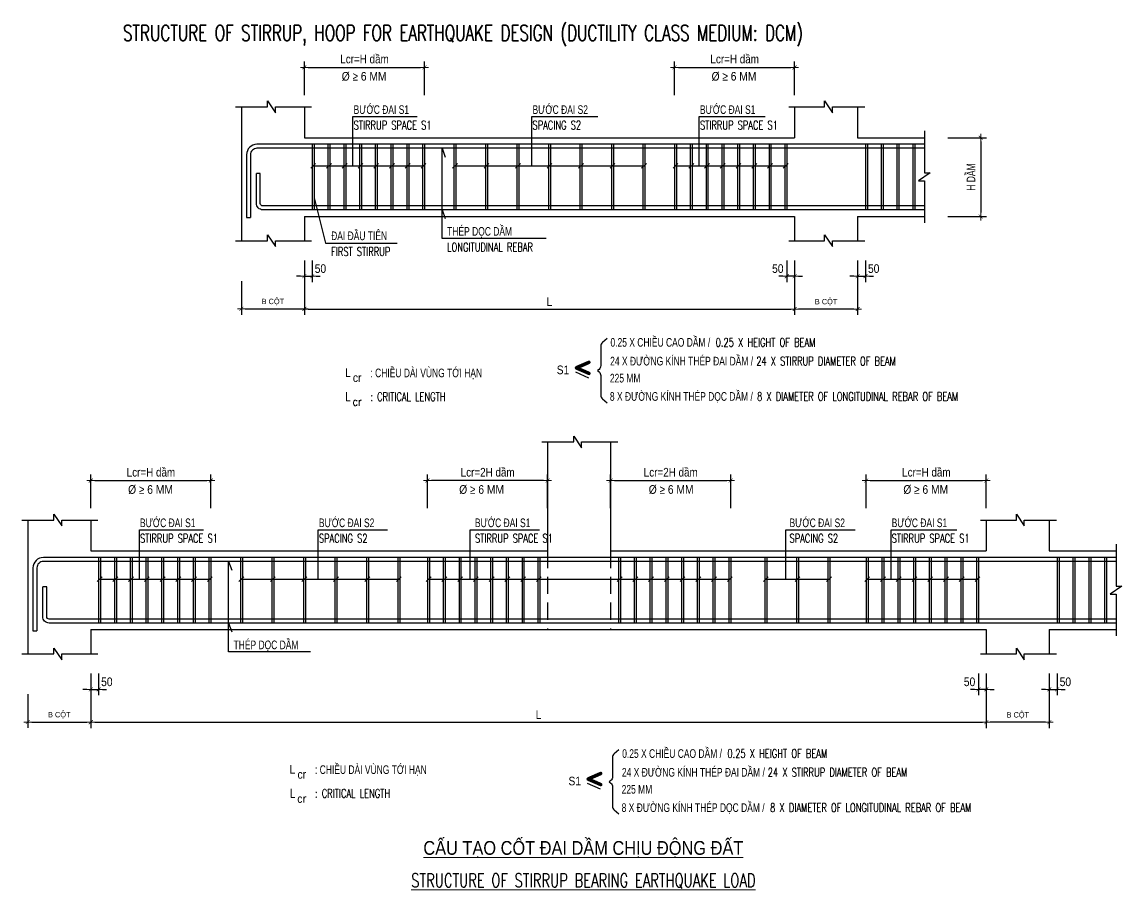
# Model space of a CAD drawing. Header units: millimetres. Extents: x 408913 to 1237273, y -191467 to -86666.
# Drawn here: x 914768 to 942707, y -154300 to -132256 of the extents above; entities that cross this region are included whole.
import ezdxf
from ezdxf.enums import TextEntityAlignment as Align

# ---------------------------------------------------------------- set-up
doc = ezdxf.new("R2010")
doc.units = ezdxf.units.MM
doc.header["$LTSCALE"] = 35
doc.header["$PDMODE"] = 3
doc.linetypes.add('DASHED2', pattern=[0.375, 0.25, -0.125])
for name, color, linetype in [('3', 2, 'Continuous'), ('DIM', 1, 'Continuous'), ('STEEL', 4, 'Continuous'), ('Tha', 3, 'DASHED2')]:
    doc.layers.add(name, color=color, linetype=linetype)
for name, color, linetype, lineweight in [('NDC_S_DIM', 1, 'Continuous', 9), ('NDC_S_ENG TEXT', 2, 'Continuous', 9), ('NDC_S_VN TEXT', 7, 'Continuous', 9)]:
    doc.layers.add(name, color=color, linetype=linetype, lineweight=lineweight)
doc.styles.add('NDC_ARIAL', font='arial.ttf', dxfattribs={"width": 0.85})
doc.styles.add('NDC_ROMANS', font='romans.shx', dxfattribs={"width": 0.8})
doc.styles.add('S2', font='isocp.shx', dxfattribs={"width": 0.9, "height": 50})
doc.dimstyles.new('NDC_1-100', dxfattribs={"dimscale": 100, "dimtxt": 2.2, "dimasz": 1, "dimexe": 1.5, "dimexo": 2, "dimgap": 0.8, "dimtad": 1, "dimdec": 0, "dimdsep": 46, "dimtxsty": 'NDC_ARIAL', "dimblk": 'DIMMARK', "dimcen": 49999.938995, "dimdle": 1.5, "dimclrd": 1, "dimclre": 1, "dimclrt": 3, "dimadec": 0, "dimazin": 0, "dimtfac": 1, "dimtdec": 0, "dimtix": 1, "dimtmove": 2, "dimatfit": 3, "dimfxl": 1, "dimarcsym": 0})

# ---------------------------------------------------------------- blocks, each defined once
blk = doc.blocks.new('DIMMARK')
at = {"layer": 'NDC_S_DIM', "color": 1}
blk.add_line((-1.5, 0), (1, 0), dxfattribs=at)
at = {"layer": 'NDC_S_DIM', "color": 2, "const_width": 0.15}
blk.add_lwpolyline([(-0.5, -0.5), (0.5, 0.5)], dxfattribs=at)
blk = doc.blocks.new('*D314')
at = {"layer": 'DEFPOINTS', "color": 0, "ltscale": 30, "transparency": 16777216}
for p in [(921940, -138640), (934392, -138640), (934392, -139545)]:
    blk.add_point(p, dxfattribs=at)
at = {"layer": 'DIM', "color": 1, "lineweight": -2, "ltscale": 30, "transparency": 16777216}
for p, q in [((921940, -138840), (921940, -139695)), ((934392, -138840), (934392, -139695)), ((922040, -139545), (934292, -139545))]:
    blk.add_line(p, q, dxfattribs=at)
at = {"layer": 'DIM', "color": 1, "lineweight": -2, "ltscale": 30, "transparency": 16777216, "xscale": 100, "yscale": 100, "zscale": 100, "rotation": 180}
blk.add_blockref('DIMMARK', (921940, -139545), dxfattribs=at)
at = {"layer": 'DIM', "color": 1, "lineweight": -2, "ltscale": 30, "transparency": 16777216, "xscale": 100, "yscale": 100, "zscale": 100}
blk.add_blockref('DIMMARK', (934392, -139545), dxfattribs=at)
at = {"layer": 'DIM', "color": 3, "ltscale": 30, "transparency": 16777216, "insert": (928166, -139355), "char_height": 220, "attachment_point": 5, "style": 'NDC_ARIAL'}
blk.add_mtext('L', dxfattribs=at)
blk = doc.blocks.new('*D315')
at = {"layer": 'DEFPOINTS', "color": 0, "ltscale": 30, "transparency": 16777216}
for p in [(921940, -138109), (922140, -138109), (922140, -138712)]:
    blk.add_point(p, dxfattribs=at)
at = {"layer": 'DIM', "color": 1, "lineweight": -2, "ltscale": 30, "transparency": 16777216}
for p, q in [((921940, -138309), (921940, -138862)), ((922140, -138309), (922140, -138862)), ((921840, -138712), (921740, -138712)), ((921940, -138712), (922140, -138712)), ((922240, -138712), (922340, -138712))]:
    blk.add_line(p, q, dxfattribs=at)
at = {"layer": 'DIM', "color": 1, "lineweight": -2, "ltscale": 30, "transparency": 16777216, "xscale": 100, "yscale": 100, "zscale": 100}
blk.add_blockref('DIMMARK', (921940, -138712), dxfattribs=at)
at = {"layer": 'DIM', "color": 1, "lineweight": -2, "ltscale": 30, "transparency": 16777216, "xscale": 100, "yscale": 100, "zscale": 100, "rotation": 180}
blk.add_blockref('DIMMARK', (922140, -138712), dxfattribs=at)
at = {"layer": 'DIM', "color": 3, "ltscale": 30, "transparency": 16777216, "insert": (922348, -138520), "char_height": 220, "attachment_point": 5, "style": 'NDC_ARIAL'}
blk.add_mtext('50', dxfattribs=at)
blk = doc.blocks.new('*D316')
at = {"layer": 'DEFPOINTS', "color": 0, "ltscale": 30, "transparency": 16777216}
for p in [(934192, -138109), (934392, -138109), (934192, -138712)]:
    blk.add_point(p, dxfattribs=at)
at = {"layer": 'DIM', "color": 1, "lineweight": -2, "ltscale": 30, "transparency": 16777216}
for p, q in [((934192, -138309), (934192, -138862)), ((934392, -138309), (934392, -138862)), ((934092, -138712), (933992, -138712)), ((934392, -138712), (934192, -138712)), ((934492, -138712), (934592, -138712))]:
    blk.add_line(p, q, dxfattribs=at)
at = {"layer": 'DIM', "color": 1, "lineweight": -2, "ltscale": 30, "transparency": 16777216, "xscale": 100, "yscale": 100, "zscale": 100}
blk.add_blockref('DIMMARK', (934192, -138712), dxfattribs=at)
at = {"layer": 'DIM', "color": 1, "lineweight": -2, "ltscale": 30, "transparency": 16777216, "xscale": 100, "yscale": 100, "zscale": 100, "rotation": 180}
blk.add_blockref('DIMMARK', (934392, -138712), dxfattribs=at)
at = {"layer": 'DIM', "color": 3, "ltscale": 30, "transparency": 16777216, "insert": (933965, -138520), "char_height": 220, "attachment_point": 5, "style": 'NDC_ARIAL'}
blk.add_mtext('50', dxfattribs=at)
blk = doc.blocks.new('*D317')
at = {"layer": 'DEFPOINTS', "color": 0, "ltscale": 30, "transparency": 16777216}
for p in [(920340, -138635), (921940, -138635), (921940, -139540)]:
    blk.add_point(p, dxfattribs=at)
at = {"layer": 'DIM', "color": 1, "lineweight": -2, "ltscale": 30, "transparency": 16777216}
for p, q in [((920340, -138835), (920340, -139690)), ((921940, -138835), (921940, -139690)), ((920440, -139540), (921840, -139540))]:
    blk.add_line(p, q, dxfattribs=at)
at = {"layer": 'DIM', "color": 1, "lineweight": -2, "ltscale": 30, "transparency": 16777216, "xscale": 100, "yscale": 100, "zscale": 100, "rotation": 180}
blk.add_blockref('DIMMARK', (920340, -139540), dxfattribs=at)
at = {"layer": 'DIM', "color": 1, "lineweight": -2, "ltscale": 30, "transparency": 16777216, "xscale": 100, "yscale": 100, "zscale": 100}
blk.add_blockref('DIMMARK', (921940, -139540), dxfattribs=at)
at = {"layer": 'DIM', "color": 3, "ltscale": 30, "transparency": 16777216, "insert": (921140, -139368), "char_height": 220, "attachment_point": 5, "style": 'NDC_ARIAL'}
blk.add_mtext('{\\H0.625x;B CỘT}', dxfattribs=at)
blk = doc.blocks.new('*D318')
at = {"layer": 'DEFPOINTS', "color": 0, "ltscale": 30, "transparency": 16777216}
for p in [(934392, -138640), (935992, -138640), (934392, -139545)]:
    blk.add_point(p, dxfattribs=at)
at = {"layer": 'DIM', "color": 1, "lineweight": -2, "ltscale": 30, "transparency": 16777216}
for p, q in [((934392, -138840), (934392, -139695)), ((935992, -138840), (935992, -139695)), ((935892, -139545), (934492, -139545))]:
    blk.add_line(p, q, dxfattribs=at)
at = {"layer": 'DIM', "color": 1, "lineweight": -2, "ltscale": 30, "transparency": 16777216, "xscale": 100, "yscale": 100, "zscale": 100, "rotation": 180}
blk.add_blockref('DIMMARK', (934392, -139545), dxfattribs=at)
at = {"layer": 'DIM', "color": 1, "lineweight": -2, "ltscale": 30, "transparency": 16777216, "xscale": 100, "yscale": 100, "zscale": 100}
blk.add_blockref('DIMMARK', (935992, -139545), dxfattribs=at)
at = {"layer": 'DIM', "color": 3, "ltscale": 30, "transparency": 16777216, "insert": (935192, -139373), "char_height": 220, "attachment_point": 5, "style": 'NDC_ARIAL'}
blk.add_mtext('{\\H0.625x;B CỘT}', dxfattribs=at)
blk = doc.blocks.new('*D319')
at = {"layer": 'DEFPOINTS', "color": 0, "ltscale": 30, "transparency": 16777216}
for p in [(935992, -138109), (936192, -138109), (936192, -138712)]:
    blk.add_point(p, dxfattribs=at)
at = {"layer": 'DIM', "color": 1, "lineweight": -2, "ltscale": 30, "transparency": 16777216}
for p, q in [((935992, -138309), (935992, -138862)), ((936192, -138309), (936192, -138862)), ((935892, -138712), (935792, -138712)), ((935992, -138712), (936192, -138712)), ((936292, -138712), (936392, -138712))]:
    blk.add_line(p, q, dxfattribs=at)
at = {"layer": 'DIM', "color": 1, "lineweight": -2, "ltscale": 30, "transparency": 16777216, "xscale": 100, "yscale": 100, "zscale": 100}
blk.add_blockref('DIMMARK', (935992, -138712), dxfattribs=at)
at = {"layer": 'DIM', "color": 1, "lineweight": -2, "ltscale": 30, "transparency": 16777216, "xscale": 100, "yscale": 100, "zscale": 100, "rotation": 180}
blk.add_blockref('DIMMARK', (936192, -138712), dxfattribs=at)
at = {"layer": 'DIM', "color": 3, "ltscale": 30, "transparency": 16777216, "insert": (936400, -138520), "char_height": 220, "attachment_point": 5, "style": 'NDC_ARIAL'}
blk.add_mtext('50', dxfattribs=at)
blk = doc.blocks.new('*D320')
at = {"layer": 'DEFPOINTS', "color": 0, "ltscale": 30, "transparency": 16777216}
for p in [(924990, -133408), (921940, -134313), (924990, -134313)]:
    blk.add_point(p, dxfattribs=at)
at = {"layer": 'DIM', "color": 1, "lineweight": -2, "ltscale": 30, "transparency": 16777216}
for p, q in [((921940, -134113), (921940, -133258)), ((924990, -134113), (924990, -133258)), ((922040, -133408), (924890, -133408))]:
    blk.add_line(p, q, dxfattribs=at)
at = {"layer": 'DIM', "color": 1, "lineweight": -2, "ltscale": 30, "transparency": 16777216, "xscale": 100, "yscale": 100, "zscale": 100, "rotation": 180}
blk.add_blockref('DIMMARK', (921940, -133408), dxfattribs=at)
at = {"layer": 'DIM', "color": 1, "lineweight": -2, "ltscale": 30, "transparency": 16777216, "xscale": 100, "yscale": 100, "zscale": 100}
blk.add_blockref('DIMMARK', (924990, -133408), dxfattribs=at)
at = {"layer": 'DIM', "color": 3, "ltscale": 30, "transparency": 16777216, "insert": (923465, -133198), "char_height": 220, "attachment_point": 5, "style": 'NDC_ARIAL'}
blk.add_mtext('L{\\f.VnAvant|b0|i0|c0|p34;cr=H dÇm}', dxfattribs=at)
blk = doc.blocks.new('*D322')
at = {"layer": 'DEFPOINTS', "color": 0, "ltscale": 30, "transparency": 16777216}
for p in [(934392, -133408), (931342, -134313), (934392, -134313)]:
    blk.add_point(p, dxfattribs=at)
at = {"layer": 'DIM', "color": 1, "lineweight": -2, "ltscale": 30, "transparency": 16777216}
for p, q in [((931342, -134113), (931342, -133258)), ((934392, -134113), (934392, -133258)), ((931442, -133408), (934292, -133408))]:
    blk.add_line(p, q, dxfattribs=at)
at = {"layer": 'DIM', "color": 1, "lineweight": -2, "ltscale": 30, "transparency": 16777216, "xscale": 100, "yscale": 100, "zscale": 100, "rotation": 180}
blk.add_blockref('DIMMARK', (931342, -133408), dxfattribs=at)
at = {"layer": 'DIM', "color": 1, "lineweight": -2, "ltscale": 30, "transparency": 16777216, "xscale": 100, "yscale": 100, "zscale": 100}
blk.add_blockref('DIMMARK', (934392, -133408), dxfattribs=at)
at = {"layer": 'DIM', "color": 3, "ltscale": 30, "transparency": 16777216, "insert": (932867, -133198), "char_height": 220, "attachment_point": 5, "style": 'NDC_ARIAL'}
blk.add_mtext('L{\\f.VnAvant|b0|i0|c0|p34;cr=H dÇm}', dxfattribs=at)
blk = doc.blocks.new('*D323')
at = {"layer": 'DEFPOINTS', "color": 0, "ltscale": 30, "transparency": 16777216}
for p in [(938083, -135194), (938083, -137195), (939118, -137195)]:
    blk.add_point(p, dxfattribs=at)
at = {"layer": 'DIM', "color": 1, "lineweight": -2, "ltscale": 30, "transparency": 16777216}
for p, q in [((938283, -135194), (939268, -135194)), ((939118, -135294), (939118, -137095)), ((938283, -137195), (939268, -137195))]:
    blk.add_line(p, q, dxfattribs=at)
at = {"layer": 'DIM', "color": 1, "lineweight": -2, "ltscale": 30, "transparency": 16777216, "xscale": 100, "yscale": 100, "zscale": 100}
for p, rotation in [((939118, -135194), 90), ((939118, -137195), 270)]:
    blk.add_blockref('DIMMARK', p, dxfattribs=dict(at, rotation=rotation))
at = {"layer": 'DIM', "color": 3, "ltscale": 30, "transparency": 16777216, "insert": (938871, -136194), "char_height": 220, "attachment_point": 5, "rotation": 90, "style": 'NDC_ARIAL'}
blk.add_mtext('{\\W0.7;H DẦM}', dxfattribs=at)
blk = doc.blocks.new('*D324')
at = {"layer": 'DEFPOINTS', "color": 0, "ltscale": 30, "transparency": 16777216}
for p in [(916515, -149134), (939261, -149134), (939261, -150039)]:
    blk.add_point(p, dxfattribs=at)
at = {"layer": 'DIM', "color": 1, "lineweight": -2, "ltscale": 30, "transparency": 16777216}
for p, q in [((916515, -149334), (916515, -150189)), ((939261, -149334), (939261, -150189)), ((916615, -150039), (939161, -150039))]:
    blk.add_line(p, q, dxfattribs=at)
at = {"layer": 'DIM', "color": 1, "lineweight": -2, "ltscale": 30, "transparency": 16777216, "xscale": 100, "yscale": 100, "zscale": 100, "rotation": 180}
blk.add_blockref('DIMMARK', (916515, -150039), dxfattribs=at)
at = {"layer": 'DIM', "color": 1, "lineweight": -2, "ltscale": 30, "transparency": 16777216, "xscale": 100, "yscale": 100, "zscale": 100}
blk.add_blockref('DIMMARK', (939261, -150039), dxfattribs=at)
at = {"layer": 'DIM', "color": 3, "ltscale": 30, "transparency": 16777216, "insert": (927888, -149849), "char_height": 220, "attachment_point": 5, "style": 'NDC_ARIAL'}
blk.add_mtext('L', dxfattribs=at)
blk = doc.blocks.new('*D90')
at = {"layer": 'DEFPOINTS', "color": 0, "ltscale": 30, "transparency": 16777216}
for p in [(916515, -148603), (916715, -148603), (916715, -149205)]:
    blk.add_point(p, dxfattribs=at)
at = {"layer": 'DIM', "color": 1, "lineweight": -2, "ltscale": 30, "transparency": 16777216}
for p, q in [((916515, -148803), (916515, -149355)), ((916715, -148803), (916715, -149355)), ((916415, -149205), (916315, -149205)), ((916515, -149205), (916715, -149205)), ((916815, -149205), (916915, -149205))]:
    blk.add_line(p, q, dxfattribs=at)
at = {"layer": 'DIM', "color": 1, "lineweight": -2, "ltscale": 30, "transparency": 16777216, "xscale": 100, "yscale": 100, "zscale": 100}
blk.add_blockref('DIMMARK', (916515, -149205), dxfattribs=at)
at = {"layer": 'DIM', "color": 1, "lineweight": -2, "ltscale": 30, "transparency": 16777216, "xscale": 100, "yscale": 100, "zscale": 100, "rotation": 180}
blk.add_blockref('DIMMARK', (916715, -149205), dxfattribs=at)
at = {"layer": 'DIM', "color": 3, "ltscale": 30, "transparency": 16777216, "insert": (916923, -149014), "char_height": 220, "attachment_point": 5, "style": 'NDC_ARIAL'}
blk.add_mtext('50', dxfattribs=at)
blk = doc.blocks.new('*D91')
at = {"layer": 'DEFPOINTS', "color": 0, "ltscale": 30, "transparency": 16777216}
for p in [(939061, -148603), (939261, -148603), (939061, -149205)]:
    blk.add_point(p, dxfattribs=at)
at = {"layer": 'DIM', "color": 1, "lineweight": -2, "ltscale": 30, "transparency": 16777216}
for p, q in [((939061, -148803), (939061, -149355)), ((939261, -148803), (939261, -149355)), ((938961, -149205), (938861, -149205)), ((939261, -149205), (939061, -149205)), ((939361, -149205), (939461, -149205))]:
    blk.add_line(p, q, dxfattribs=at)
at = {"layer": 'DIM', "color": 1, "lineweight": -2, "ltscale": 30, "transparency": 16777216, "xscale": 100, "yscale": 100, "zscale": 100}
blk.add_blockref('DIMMARK', (939061, -149205), dxfattribs=at)
at = {"layer": 'DIM', "color": 1, "lineweight": -2, "ltscale": 30, "transparency": 16777216, "xscale": 100, "yscale": 100, "zscale": 100, "rotation": 180}
blk.add_blockref('DIMMARK', (939261, -149205), dxfattribs=at)
at = {"layer": 'DIM', "color": 3, "ltscale": 30, "transparency": 16777216, "insert": (938835, -149014), "char_height": 220, "attachment_point": 5, "style": 'NDC_ARIAL'}
blk.add_mtext('50', dxfattribs=at)
blk = doc.blocks.new('*D92')
at = {"layer": 'DEFPOINTS', "color": 0, "ltscale": 30, "transparency": 16777216}
for p in [(914915, -149129), (916515, -149129), (916515, -150034)]:
    blk.add_point(p, dxfattribs=at)
at = {"layer": 'DIM', "color": 1, "lineweight": -2, "ltscale": 30, "transparency": 16777216}
for p, q in [((914915, -149329), (914915, -150184)), ((916515, -149329), (916515, -150184)), ((915015, -150034), (916415, -150034))]:
    blk.add_line(p, q, dxfattribs=at)
at = {"layer": 'DIM', "color": 1, "lineweight": -2, "ltscale": 30, "transparency": 16777216, "xscale": 100, "yscale": 100, "zscale": 100, "rotation": 180}
blk.add_blockref('DIMMARK', (914915, -150034), dxfattribs=at)
at = {"layer": 'DIM', "color": 1, "lineweight": -2, "ltscale": 30, "transparency": 16777216, "xscale": 100, "yscale": 100, "zscale": 100}
blk.add_blockref('DIMMARK', (916515, -150034), dxfattribs=at)
at = {"layer": 'DIM', "color": 3, "ltscale": 30, "transparency": 16777216, "insert": (915715, -149862), "char_height": 220, "attachment_point": 5, "style": 'NDC_ARIAL'}
blk.add_mtext('{\\H0.625x;B CỘT}', dxfattribs=at)
blk = doc.blocks.new('*D93')
at = {"layer": 'DEFPOINTS', "color": 0, "ltscale": 30, "transparency": 16777216}
for p in [(939261, -149134), (940861, -149134), (939261, -150039)]:
    blk.add_point(p, dxfattribs=at)
at = {"layer": 'DIM', "color": 1, "lineweight": -2, "ltscale": 30, "transparency": 16777216}
for p, q in [((939261, -149334), (939261, -150189)), ((940861, -149334), (940861, -150189)), ((940761, -150039), (939361, -150039))]:
    blk.add_line(p, q, dxfattribs=at)
at = {"layer": 'DIM', "color": 1, "lineweight": -2, "ltscale": 30, "transparency": 16777216, "xscale": 100, "yscale": 100, "zscale": 100, "rotation": 180}
blk.add_blockref('DIMMARK', (939261, -150039), dxfattribs=at)
at = {"layer": 'DIM', "color": 1, "lineweight": -2, "ltscale": 30, "transparency": 16777216, "xscale": 100, "yscale": 100, "zscale": 100}
blk.add_blockref('DIMMARK', (940861, -150039), dxfattribs=at)
at = {"layer": 'DIM', "color": 3, "ltscale": 30, "transparency": 16777216, "insert": (940061, -149867), "char_height": 220, "attachment_point": 5, "style": 'NDC_ARIAL'}
blk.add_mtext('{\\H0.625x;B CỘT}', dxfattribs=at)
blk = doc.blocks.new('*D94')
at = {"layer": 'DEFPOINTS', "color": 0, "ltscale": 30, "transparency": 16777216}
for p in [(940861, -148603), (941061, -148603), (941061, -149205)]:
    blk.add_point(p, dxfattribs=at)
at = {"layer": 'DIM', "color": 1, "lineweight": -2, "ltscale": 30, "transparency": 16777216}
for p, q in [((940861, -148803), (940861, -149355)), ((941061, -148803), (941061, -149355)), ((940761, -149205), (940661, -149205)), ((940861, -149205), (941061, -149205)), ((941161, -149205), (941261, -149205))]:
    blk.add_line(p, q, dxfattribs=at)
at = {"layer": 'DIM', "color": 1, "lineweight": -2, "ltscale": 30, "transparency": 16777216, "xscale": 100, "yscale": 100, "zscale": 100}
blk.add_blockref('DIMMARK', (940861, -149205), dxfattribs=at)
at = {"layer": 'DIM', "color": 1, "lineweight": -2, "ltscale": 30, "transparency": 16777216, "xscale": 100, "yscale": 100, "zscale": 100, "rotation": 180}
blk.add_blockref('DIMMARK', (941061, -149205), dxfattribs=at)
at = {"layer": 'DIM', "color": 3, "ltscale": 30, "transparency": 16777216, "insert": (941269, -149014), "char_height": 220, "attachment_point": 5, "style": 'NDC_ARIAL'}
blk.add_mtext('50', dxfattribs=at)
blk = doc.blocks.new('*D95')
at = {"layer": 'DEFPOINTS', "color": 0, "ltscale": 30, "transparency": 16777216}
for p in [(919565, -143901), (916515, -144806), (919565, -144806)]:
    blk.add_point(p, dxfattribs=at)
at = {"layer": 'DIM', "color": 1, "lineweight": -2, "ltscale": 30, "transparency": 16777216}
for p, q in [((916515, -144606), (916515, -143751)), ((919565, -144606), (919565, -143751)), ((916615, -143901), (919465, -143901))]:
    blk.add_line(p, q, dxfattribs=at)
at = {"layer": 'DIM', "color": 1, "lineweight": -2, "ltscale": 30, "transparency": 16777216, "xscale": 100, "yscale": 100, "zscale": 100, "rotation": 180}
blk.add_blockref('DIMMARK', (916515, -143901), dxfattribs=at)
at = {"layer": 'DIM', "color": 1, "lineweight": -2, "ltscale": 30, "transparency": 16777216, "xscale": 100, "yscale": 100, "zscale": 100}
blk.add_blockref('DIMMARK', (919565, -143901), dxfattribs=at)
at = {"layer": 'DIM', "color": 3, "ltscale": 30, "transparency": 16777216, "insert": (918040, -143692), "char_height": 220, "attachment_point": 5, "style": 'NDC_ARIAL'}
blk.add_mtext('L{\\f.VnAvant|b0|i0|c0|p34;cr=H dÇm}', dxfattribs=at)
blk = doc.blocks.new('*D96')
at = {"layer": 'DEFPOINTS', "color": 0, "ltscale": 30, "transparency": 16777216}
for p in [(939261, -143901), (936211, -144806), (939261, -144806)]:
    blk.add_point(p, dxfattribs=at)
at = {"layer": 'DIM', "color": 1, "lineweight": -2, "ltscale": 30, "transparency": 16777216}
for p, q in [((936211, -144606), (936211, -143751)), ((939261, -144606), (939261, -143751)), ((936311, -143901), (939161, -143901))]:
    blk.add_line(p, q, dxfattribs=at)
at = {"layer": 'DIM', "color": 1, "lineweight": -2, "ltscale": 30, "transparency": 16777216, "xscale": 100, "yscale": 100, "zscale": 100, "rotation": 180}
blk.add_blockref('DIMMARK', (936211, -143901), dxfattribs=at)
at = {"layer": 'DIM', "color": 1, "lineweight": -2, "ltscale": 30, "transparency": 16777216, "xscale": 100, "yscale": 100, "zscale": 100}
blk.add_blockref('DIMMARK', (939261, -143901), dxfattribs=at)
at = {"layer": 'DIM', "color": 3, "ltscale": 30, "transparency": 16777216, "insert": (937736, -143692), "char_height": 220, "attachment_point": 5, "style": 'NDC_ARIAL'}
blk.add_mtext('L{\\f.VnAvant|b0|i0|c0|p34;cr=H dÇm}', dxfattribs=at)
blk = doc.blocks.new('*D98')
at = {"layer": 'DEFPOINTS', "color": 0, "ltscale": 30, "transparency": 16777216}
for p in [(932768, -143901), (929718, -144806), (932768, -144806)]:
    blk.add_point(p, dxfattribs=at)
at = {"layer": 'DIM', "color": 1, "lineweight": -2, "ltscale": 30, "transparency": 16777216}
for p, q in [((929718, -144606), (929718, -143751)), ((932768, -144606), (932768, -143751)), ((929818, -143901), (932668, -143901))]:
    blk.add_line(p, q, dxfattribs=at)
at = {"layer": 'DIM', "color": 1, "lineweight": -2, "ltscale": 30, "transparency": 16777216, "xscale": 100, "yscale": 100, "zscale": 100, "rotation": 180}
blk.add_blockref('DIMMARK', (929718, -143901), dxfattribs=at)
at = {"layer": 'DIM', "color": 1, "lineweight": -2, "ltscale": 30, "transparency": 16777216, "xscale": 100, "yscale": 100, "zscale": 100}
blk.add_blockref('DIMMARK', (932768, -143901), dxfattribs=at)
at = {"layer": 'DIM', "color": 3, "ltscale": 30, "transparency": 16777216, "insert": (931243, -143692), "char_height": 220, "attachment_point": 5, "style": 'NDC_ARIAL'}
blk.add_mtext('L{\\f.VnAvant|b0|i0|c0|p34;cr=2H dÇm}', dxfattribs=at)
blk = doc.blocks.new('*D99')
at = {"layer": 'DEFPOINTS', "color": 0, "ltscale": 30, "transparency": 16777216}
for p in [(925068, -143901), (925068, -144806), (928118, -144806)]:
    blk.add_point(p, dxfattribs=at)
at = {"layer": 'DIM', "color": 1, "lineweight": -2, "ltscale": 30, "transparency": 16777216}
for p, q in [((925068, -144606), (925068, -143751)), ((928118, -144606), (928118, -143751)), ((928018, -143901), (925168, -143901))]:
    blk.add_line(p, q, dxfattribs=at)
at = {"layer": 'DIM', "color": 1, "lineweight": -2, "ltscale": 30, "transparency": 16777216, "xscale": 100, "yscale": 100, "zscale": 100, "rotation": 180}
blk.add_blockref('DIMMARK', (925068, -143901), dxfattribs=at)
at = {"layer": 'DIM', "color": 1, "lineweight": -2, "ltscale": 30, "transparency": 16777216, "xscale": 100, "yscale": 100, "zscale": 100}
blk.add_blockref('DIMMARK', (928118, -143901), dxfattribs=at)
at = {"layer": 'DIM', "color": 3, "ltscale": 30, "transparency": 16777216, "insert": (926593, -143692), "char_height": 220, "attachment_point": 5, "style": 'NDC_ARIAL'}
blk.add_mtext('L{\\f.VnAvant|b0|i0|c0|p34;cr=2H dÇm}', dxfattribs=at)

msp = doc.modelspace()

# ---------------------------------------------------------------- linework, layer by layer
at = {"layer": '3'}
for p, q in [((920340.2, -134411.3), (920340.2, -137810.8)), ((921940.2, -134411.3), (921940.2, -135193.9)), ((934391.8, -134411.3), (934391.8, -135193.9)), ((935991.8, -134411.3), (935991.8, -135193.9)), ((921940.2, -135193.9), (934391.8, -135193.9)), ((935991.8, -135193.9), (937687.6, -135193.9)), ((921940.2, -137194.9), (934391.8, -137194.9)), ((921940.2, -137194.9), (921940.2, -137810.8)), ((934391.8, -137194.9), (934391.8, -137810.8)), ((935991.8, -137194.9), (937687.6, -137194.9)), ((935991.8, -137194.9), (935991.8, -137810.8)), ((928117.9, -142922.2), (928117.9, -145687.7)), ((929717.9, -142922.2), (929717.9, -145687.7)), ((914914.8, -144905.1), (914914.8, -148304.7)), ((916514.8, -144905.1), (916514.8, -145687.7)), ((939261.3, -144905.1), (939261.3, -145687.7)), ((940861.3, -144905.1), (940861.3, -145687.7)), ((916514.8, -145687.7), (928117.9, -145687.7)), ((929717.9, -145687.7), (939261.3, -145687.7)), ((940861.3, -145687.7), (942557, -145687.7)), ((916514.8, -147688.7), (939261.3, -147688.7)), ((916514.8, -147688.7), (916514.8, -148304.7)), ((939261.3, -147688.7), (939261.3, -148304.7)), ((940861.3, -147688.7), (942557, -147688.7)), ((940861.3, -147688.7), (940861.3, -148304.7))]:
    msp.add_line(p, q, dxfattribs=at)
at = {"layer": 'DIM', "ltscale": 30}
for p, q in [((923174.6, -135910.5), (923174.6, -134658.9)), ((923174.6, -134658.9), (924805.9, -134658.9)), ((927718.4, -135910.5), (927718.4, -134658.9)), ((927718.4, -134658.9), (929393, -134658.9)), ((931971.6, -135910.5), (931971.6, -134658.9)), ((931971.6, -134658.9), (933645, -134658.9)), ((925435.9, -137758.4), (925435.9, -135462.5)), ((925435.9, -135462.5), (925519.7, -135685.2)), ((922102.8, -135970.8), (922226.5, -135850.2)), ((922164.7, -135910.5), (924990.2, -135910.5)), ((922502.8, -135970.8), (922626.5, -135850.2)), ((922902.8, -135970.8), (923026.5, -135850.2)), ((923302.8, -135970.8), (923426.5, -135850.2)), ((923702.8, -135970.8), (923826.5, -135850.2)), ((924102.8, -135970.8), (924226.5, -135850.2)), ((924502.8, -135970.8), (924626.5, -135850.2)), ((924902.8, -135970.8), (925026.5, -135850.2)), ((925702.8, -135970.8), (925826.5, -135850.2)), ((925764.7, -135910.5), (930590.2, -135910.5)), ((926502.8, -135970.8), (926626.5, -135850.2)), ((927302.8, -135970.8), (927426.5, -135850.2)), ((928102.8, -135970.8), (928226.5, -135850.2)), ((928904.4, -135970.8), (929028.1, -135850.2)), ((929704.4, -135970.8), (929828.1, -135850.2)), ((930504.4, -135970.8), (930628.1, -135850.2)), ((931304.4, -135970.8), (931428.1, -135850.2)), ((931366.2, -135910.5), (934191.8, -135910.5)), ((931704.4, -135970.8), (931828.1, -135850.2)), ((932104.4, -135970.8), (932228.1, -135850.2)), ((932504.4, -135970.8), (932628.1, -135850.2)), ((932904.4, -135970.8), (933028.1, -135850.2)), ((933304.4, -135970.8), (933428.1, -135850.2)), ((933704.4, -135970.8), (933828.1, -135850.2)), ((934104.4, -135970.8), (934228.1, -135850.2)), ((925435.9, -137026.1), (925519.7, -137248.8)), ((928084.3, -137758.4), (925435.9, -137758.4)), ((929163.5, -141297.4), (928831.8, -141149.4)), ((917749.2, -146404.3), (917749.2, -145152.7)), ((917749.2, -145152.7), (919380.5, -145152.7)), ((922293, -146404.3), (922293, -145152.7)), ((922293, -145152.7), (924053.2, -145152.7)), ((926147.9, -146404.3), (926147.9, -145152.7)), ((926147.9, -145152.7), (927908.1, -145152.7)), ((934170.1, -146404.3), (934170.1, -145152.7)), ((934170.1, -145152.7), (935930.3, -145152.7)), ((936841.1, -146404.3), (936841.1, -145152.7)), ((936841.1, -145152.7), (938514.5, -145152.7)), ((920010.4, -148252.2), (920010.4, -145956.4)), ((920010.4, -145956.4), (920094.2, -146179)), ((916677.4, -146464.6), (916801, -146344)), ((917077.4, -146464.6), (917201, -146344)), ((917477.4, -146464.6), (917601, -146344)), ((917877.4, -146464.6), (918001, -146344)), ((918277.4, -146464.6), (918401, -146344)), ((918677.4, -146464.6), (918801, -146344)), ((919077.4, -146464.6), (919201, -146344)), ((919477.4, -146464.6), (919601, -146344)), ((920277.4, -146464.6), (920401, -146344)), ((921077.4, -146464.6), (921201, -146344)), ((921877.4, -146464.6), (922001, -146344)), ((922682.8, -146464.6), (922806.4, -146344)), ((923477.9, -146464.6), (923601.6, -146344)), ((924276.6, -146464.6), (924400.3, -146344)), ((925034.1, -146464.6), (925157.7, -146344)), ((925434.1, -146464.6), (925557.7, -146344)), ((925834.1, -146464.6), (925957.7, -146344)), ((926234.1, -146464.6), (926357.7, -146344)), ((926634.1, -146464.6), (926757.7, -146344)), ((927034.1, -146464.6), (927157.7, -146344)), ((927434.1, -146464.6), (927557.7, -146344)), ((927834.1, -146464.6), (927957.7, -146344)), ((929884.1, -146464.6), (930007.7, -146344)), ((930284.1, -146464.6), (930407.7, -146344)), ((930684.1, -146464.6), (930807.7, -146344)), ((931084.1, -146464.6), (931207.7, -146344)), ((931484.1, -146464.6), (931607.7, -146344)), ((931884.1, -146464.6), (932007.7, -146344)), ((932284.1, -146464.6), (932407.7, -146344)), ((932684.1, -146464.6), (932807.7, -146344)), ((933599.3, -146464.6), (933723, -146344)), ((934405, -146464.6), (934528.6, -146344)), ((935205, -146464.6), (935328.7, -146344)), ((936173.9, -146464.6), (936297.6, -146344)), ((936573.9, -146464.6), (936697.6, -146344)), ((936973.9, -146464.6), (937097.6, -146344)), ((937373.9, -146464.6), (937497.6, -146344)), ((937773.9, -146464.6), (937897.6, -146344)), ((938173.9, -146464.6), (938297.6, -146344)), ((938573.9, -146464.6), (938697.6, -146344)), ((938973.9, -146464.6), (939097.6, -146344)), ((916739.2, -146404.3), (919564.8, -146404.3)), ((920339.2, -146404.3), (924364.8, -146404.3)), ((925067.9, -146404.3), (932740.7, -146404.3)), ((933661.2, -146404.3), (935266.9, -146404.3)), ((936235.7, -146404.3), (939061.3, -146404.3)), ((920010.4, -147519.9), (920094.2, -147742.6)), ((922094.6, -148252.2), (920010.4, -148252.2)), ((929461.8, -151739.8), (929130.1, -151591.8))]:
    msp.add_line(p, q, dxfattribs=at)
for points in [[(920193.7, -134411.3), (921002.8, -134411.3), (921002.8, -134261.2), (921202.9, -134561.3), (921202.9, -134411.3), (922123.5, -134411.3)], [(934245.2, -134411.3), (935154.4, -134411.3), (935154.4, -134261.2), (935354.5, -134561.3), (935354.5, -134411.3), (936175.1, -134411.3)], [(937687.6, -135021), (937687.6, -136091), (937837.6, -136091), (937537.5, -136291), (937687.6, -136291), (937687.6, -137353)], [(920193.7, -137810.8), (921002.8, -137810.8), (921002.8, -137660.8), (921202.9, -137960.9), (921202.9, -137810.8), (922123.5, -137810.8)], [(934245.2, -137810.8), (935154.4, -137810.8), (935154.4, -137660.8), (935354.5, -137960.9), (935354.5, -137810.8), (936175.1, -137810.8)], [(927971.4, -142922.2), (928780.5, -142922.2), (928780.5, -142772.1), (928980.6, -143072.2), (928980.6, -142922.2), (929901.2, -142922.2)], [(914768.2, -144905.1), (915577.4, -144905.1), (915577.4, -144755), (915777.5, -145055.2), (915777.5, -144905.1), (916698.1, -144905.1)], [(939114.7, -144905.1), (940023.9, -144905.1), (940023.9, -144755), (940224, -145055.2), (940224, -144905.1), (941044.6, -144905.1)], [(942557, -145514.8), (942557, -146584.8), (942707.1, -146584.8), (942407, -146784.9), (942557, -146784.9), (942557, -147846.8)], [(914768.2, -148304.7), (915577.4, -148304.7), (915577.4, -148154.6), (915777.5, -148454.7), (915777.5, -148304.7), (916698.1, -148304.7)], [(939114.7, -148304.7), (940023.9, -148304.7), (940023.9, -148154.6), (940224, -148454.7), (940224, -148304.7), (941044.6, -148304.7)]]:
    msp.add_lwpolyline(points, dxfattribs=at)
at = {"layer": 'DIM', "ltscale": 30, "flags": 128}
for points in [[(929630.9, -140295.1), (929512.1, -140395.6, 0.2207018), (929467.8, -140491), (929467.8, -140983.8, -0.2207018), (929423.5, -141079.2), (929386.7, -141110.4), (929423.5, -141141.5, -0.2207018), (929467.8, -141236.9), (929467.8, -141729.7, 0.2207018), (929512.1, -141825.1), (929630.9, -141925.7)], [(929929.3, -150737.4), (929810.4, -150838, 0.2207018), (929766.1, -150933.4), (929766.1, -151426.2, -0.2207018), (929721.8, -151521.6), (929685, -151552.7), (929721.8, -151583.9, -0.2207018), (929766.1, -151679.3), (929766.1, -152172.1, 0.2207018), (929810.4, -152267.5), (929929.3, -152368)]]:
    msp.add_lwpolyline(points, format="xyb", dxfattribs=at)
at = {"layer": 'STEEL'}
for p, q in [((922140.2, -135362.5), (922140.2, -137026.1)), ((922190.2, -135362.5), (922190.2, -137026.1)), ((922540.2, -135362.5), (922540.2, -137026.1)), ((922590.2, -135362.5), (922590.2, -137026.1)), ((922940.2, -135362.5), (922940.2, -137026.1)), ((922990.2, -135362.5), (922990.2, -137026.1)), ((923340.2, -135362.5), (923340.2, -137026.1)), ((923390.2, -135362.5), (923390.2, -137026.1)), ((923740.2, -135362.5), (923740.2, -137026.1)), ((923790.2, -135362.5), (923790.2, -137026.1)), ((924140.2, -135362.5), (924140.2, -137026.1)), ((924190.2, -135362.5), (924190.2, -137026.1)), ((924540.2, -135362.5), (924540.2, -137026.1)), ((924590.2, -135362.5), (924590.2, -137026.1)), ((924940.2, -135362.5), (924940.2, -137026.1)), ((924990.2, -135362.5), (924990.2, -137026.1)), ((925740.2, -135362.5), (925740.2, -137026.1)), ((925790.2, -135362.5), (925790.2, -137026.1)), ((926540.2, -135362.5), (926540.2, -137026.1)), ((926590.2, -135362.5), (926590.2, -137026.1)), ((927340.2, -135362.5), (927340.2, -137026.1)), ((927390.2, -135362.5), (927390.2, -137026.1)), ((928140.2, -135362.5), (928140.2, -137026.1)), ((928190.2, -135362.5), (928190.2, -137026.1)), ((928940.2, -135362.5), (928940.2, -137026.1)), ((928990.2, -135362.5), (928990.2, -137026.1)), ((929740.2, -135362.5), (929740.2, -137026.1)), ((929790.2, -135362.5), (929790.2, -137026.1)), ((930540.2, -135362.5), (930540.2, -137026.1)), ((930590.2, -135362.5), (930590.2, -137026.1)), ((931341.8, -135362.5), (931341.8, -137026.1)), ((931391.8, -135362.5), (931391.8, -137026.1)), ((931741.8, -135362.5), (931741.8, -137026.1)), ((931791.8, -135362.5), (931791.8, -137026.1)), ((932141.8, -135362.5), (932141.8, -137026.1)), ((932191.8, -135362.5), (932191.8, -137026.1)), ((932541.8, -135362.5), (932541.8, -137026.1)), ((932591.8, -135362.5), (932591.8, -137026.1)), ((932941.8, -135362.5), (932941.8, -137026.1)), ((932991.8, -135362.5), (932991.8, -137026.1)), ((933341.8, -135362.5), (933341.8, -137026.1)), ((933391.8, -135362.5), (933391.8, -137026.1)), ((933741.8, -135362.5), (933741.8, -137026.1)), ((933791.8, -135362.5), (933791.8, -137026.1)), ((934141.8, -135362.5), (934141.8, -137026.1)), ((934191.8, -135362.5), (934191.8, -137026.1)), ((936191.8, -135362.5), (936191.8, -137026.1)), ((936241.8, -135362.5), (936241.8, -137026.1)), ((936591.8, -135362.5), (936591.8, -137026.1)), ((936641.8, -135362.5), (936641.8, -137026.1)), ((936991.8, -135362.5), (936991.8, -137026.1)), ((937041.8, -135362.5), (937041.8, -137026.1)), ((937391.8, -135362.5), (937391.8, -137026.1)), ((937441.8, -135362.5), (937441.8, -137026.1)), ((920821.1, -136105.1), (920721.1, -136105.1)), ((920472.1, -137221.6), (920572.1, -137221.6)), ((916714.8, -145856.4), (916714.8, -147519.9)), ((916764.8, -145856.4), (916764.8, -147519.9)), ((917114.8, -145856.4), (917114.8, -147519.9)), ((917164.8, -145856.4), (917164.8, -147519.9)), ((917514.8, -145856.4), (917514.8, -147519.9)), ((917564.8, -145856.4), (917564.8, -147519.9)), ((917914.8, -145856.4), (917914.8, -147519.9)), ((917964.8, -145856.4), (917964.8, -147519.9)), ((918314.8, -145856.4), (918314.8, -147519.9)), ((918364.8, -145856.4), (918364.8, -147519.9)), ((918714.8, -145856.4), (918714.8, -147519.9)), ((918764.8, -145856.4), (918764.8, -147519.9)), ((919114.8, -145856.4), (919114.8, -147519.9)), ((919164.8, -145856.4), (919164.8, -147519.9)), ((919514.8, -145856.4), (919514.8, -147519.9)), ((919564.8, -145856.4), (919564.8, -147519.9)), ((920314.8, -145856.4), (920314.8, -147519.9)), ((920364.8, -145856.4), (920364.8, -147519.9)), ((921114.8, -145856.4), (921114.8, -147519.9)), ((921164.8, -145856.4), (921164.8, -147519.9)), ((921914.8, -145856.4), (921914.8, -147519.9)), ((921964.8, -145856.4), (921964.8, -147519.9)), ((922714.8, -145856.4), (922714.8, -147519.9)), ((922764.8, -145856.4), (922764.8, -147519.9)), ((923514.8, -145856.4), (923514.8, -147519.9)), ((923564.8, -145856.4), (923564.8, -147519.9)), ((924314.8, -145856.4), (924314.8, -147519.9)), ((924364.8, -145856.4), (924364.8, -147519.9)), ((925067.9, -145856.4), (925067.9, -147519.9)), ((925117.9, -145856.4), (925117.9, -147519.9)), ((925467.9, -145856.4), (925467.9, -147519.9)), ((925517.9, -145856.4), (925517.9, -147519.9)), ((925867.9, -145856.4), (925867.9, -147519.9)), ((925917.9, -145856.4), (925917.9, -147519.9)), ((926267.9, -145856.4), (926267.9, -147519.9)), ((926317.9, -145856.4), (926317.9, -147519.9)), ((926667.9, -145856.4), (926667.9, -147519.9)), ((926717.9, -145856.4), (926717.9, -147519.9)), ((927067.9, -145856.4), (927067.9, -147519.9)), ((927117.9, -145856.4), (927117.9, -147519.9)), ((927467.9, -145856.4), (927467.9, -147519.9)), ((927517.9, -145856.4), (927517.9, -147519.9)), ((927867.9, -145856.4), (927867.9, -147519.9)), ((927917.9, -145856.4), (927917.9, -147519.9)), ((929917.9, -145856.4), (929917.9, -147519.9)), ((929967.9, -145856.4), (929967.9, -147519.9)), ((930317.9, -145856.4), (930317.9, -147519.9)), ((930367.9, -145856.4), (930367.9, -147519.9)), ((930717.9, -145856.4), (930717.9, -147519.9)), ((930767.9, -145856.4), (930767.9, -147519.9)), ((931117.9, -145856.4), (931117.9, -147519.9)), ((931167.9, -145856.4), (931167.9, -147519.9)), ((931517.9, -145856.4), (931517.9, -147519.9)), ((931567.9, -145856.4), (931567.9, -147519.9)), ((931917.9, -145856.4), (931917.9, -147519.9)), ((931967.9, -145856.4), (931967.9, -147519.9)), ((932317.9, -145856.4), (932317.9, -147519.9)), ((932367.9, -145856.4), (932367.9, -147519.9)), ((932717.9, -145856.4), (932717.9, -147519.9)), ((932767.9, -145856.4), (932767.9, -147519.9)), ((933639.6, -145856.4), (933639.6, -147519.9)), ((933689.6, -145856.4), (933689.6, -147519.9)), ((934439.6, -145856.4), (934439.6, -147519.9)), ((934489.6, -145856.4), (934489.6, -147519.9)), ((935239.6, -145856.4), (935239.6, -147519.9)), ((935289.6, -145856.4), (935289.6, -147519.9)), ((936211.3, -145856.4), (936211.3, -147519.9)), ((936261.3, -145856.4), (936261.3, -147519.9)), ((936611.3, -145856.4), (936611.3, -147519.9)), ((936661.3, -145856.4), (936661.3, -147519.9)), ((937011.3, -145856.4), (937011.3, -147519.9)), ((937061.3, -145856.4), (937061.3, -147519.9)), ((937411.3, -145856.4), (937411.3, -147519.9)), ((937461.3, -145856.4), (937461.3, -147519.9)), ((937811.3, -145856.4), (937811.3, -147519.9)), ((937861.3, -145856.4), (937861.3, -147519.9)), ((938211.3, -145856.4), (938211.3, -147519.9)), ((938261.3, -145856.4), (938261.3, -147519.9)), ((938611.3, -145856.4), (938611.3, -147519.9)), ((938661.3, -145856.4), (938661.3, -147519.9)), ((939011.3, -145856.4), (939011.3, -147519.9)), ((939061.3, -145856.4), (939061.3, -147519.9)), ((941061.3, -145856.4), (941061.3, -147519.9)), ((941111.3, -145856.4), (941111.3, -147519.9)), ((941461.3, -145856.4), (941461.3, -147519.9)), ((941511.3, -145856.4), (941511.3, -147519.9)), ((941861.3, -145856.4), (941861.3, -147519.9)), ((941911.3, -145856.4), (941911.3, -147519.9)), ((942261.3, -145856.4), (942261.3, -147519.9)), ((942311.3, -145856.4), (942311.3, -147519.9)), ((915395.7, -146598.9), (915295.7, -146598.9)), ((915046.6, -147715.4), (915146.6, -147715.4))]:
    msp.add_line(p, q, dxfattribs=at)
for points in [[(937687.6, -135362.5), (920735.7, -135362.5, 0.4142136), (920472.1, -135626.2), (920472.1, -137221.6)], [(937687.6, -135462.5), (920735.7, -135462.5, 0.4142136), (920572.1, -135626.2), (920572.1, -137221.6)], [(937687.6, -137026.1), (920884.8, -137026.1, -0.4142136), (920721.1, -136862.4), (920721.1, -136105.1)], [(937687.6, -136926.1), (920884.8, -136926.1, -0.4142136), (920821.1, -136862.4), (920821.1, -136105.1)], [(942557, -145856.4), (915310.3, -145856.4, 0.4142136), (915046.6, -146120), (915046.6, -147715.4)], [(942557, -145956.4), (915310.3, -145956.4, 0.4142136), (915146.6, -146120), (915146.6, -147715.4)], [(942557, -147519.9), (915459.3, -147519.9, -0.4142136), (915295.7, -147356.2), (915295.7, -146598.9)], [(942557, -147419.9), (915459.3, -147419.9, -0.4142136), (915395.7, -147356.2), (915395.7, -146598.9)]]:
    msp.add_lwpolyline(points, format="xyb", dxfattribs=at)
at = {"layer": 'Tha', "color": 8, "ltscale": 50}
for p, q in [((928117.9, -145687.7), (928117.9, -147688.7)), ((929717.9, -145687.7), (929717.9, -147688.7))]:
    msp.add_line(p, q, dxfattribs=at)

# ---------------------------------------------------------------- texts
at = {"layer": 'DIM', "ltscale": 30, "char_height": 937.5, "attachment_point": 5, "style": 'S2'}
for insert in [(929008.6, -140941.9), (929306.9, -151384.3)]:
    msp.add_mtext('\\A1;<', dxfattribs=dict(at, insert=insert))
at = {"layer": 'NDC_S_ENG TEXT', "style": 'NDC_ROMANS', "width": 0.7}
msp.add_text('STRUCTURE OF STIRRUP, HOOP FOR EARTHQUAKE DESIGN (DUCTILITY CLASS MEDIUM: DCM)', height=400, dxfattribs=at).set_placement((917335.1, -132532.4), align=Align.MIDDLE_LEFT)
for s, p in [('STIRRUP SPACE S1', (923190.9, -134984.5)), ('SPACING S2', (927734.7, -134984.5)), ('STIRRUP SPACE S1', (931987.9, -134984.5)), ('FIRST STIRRUP', (922620.2, -138196.9)), ('LONGITUDINAL REBAR', (925566.9, -138083.9)), ('0.25 X HEIGHT OF BEAM', (932386.1, -140502.8)), ('24 X STIRRUP DIAMETER OF BEAM', (933418.6, -140978.4)), (': CRITICAL LENGTH', (923617.4, -141882.3)), ('8 X DIAMETER OF LONGITUDINAL REBAR OF BEAM', (933438, -141875.9)), ('STIRRUP SPACE S1', (917765.5, -145478.3)), ('SPACING S2', (922309.3, -145478.3)), ('STIRRUP SPACE S1', (926272.9, -145478.3)), ('SPACING S2', (934262.5, -145478.3)), ('STIRRUP SPACE S1', (936857.4, -145478.3)), ('0.25 X HEIGHT OF BEAM', (932685.4, -150945.2)), ('24 X STIRRUP DIAMETER OF BEAM', (933709.5, -151420.7)), (': CRITICAL LENGTH', (922210.5, -151956.9)), ('8 X DIAMETER OF LONGITUDINAL REBAR OF BEAM', (933770.9, -152318.3))]:
    msp.add_text(s, height=220, dxfattribs=at).set_placement(p)
msp.add_text('%%USTRUCTURE OF STIRRUP BEARING EARTHQUAKE LOAD', height=350, dxfattribs=at).set_placement((929025.5, -154230.2), align=Align.CENTER)
at = {"layer": 'NDC_S_ENG TEXT', "char_height": 220, "attachment_point": 5, "style": 'NDC_ROMANS'}
for s, insert in [('\\A1;L', (923045.6, -141765)), ('cr', (923281.9, -141894.5)), ('\\A1;L', (921638.7, -151839.6)), ('cr', (921875, -151969.2))]:
    msp.add_mtext(s, dxfattribs=dict(at, insert=insert))
at = {"layer": 'NDC_S_VN TEXT', "style": 'NDC_ARIAL', "width": 0.7}
for s, p in [('BƯỚC ĐAI S1', (923190.9, -134591.4)), ('BƯỚC ĐAI S2', (927734.7, -134591.4)), ('BƯỚC ĐAI S1', (931987.9, -134591.4)), ('THÉP DỌC DẦM', (925566.9, -137683.1)), ('ĐAI ĐẦU TIÊN', (922620.2, -137796.1)), ('0.25 X CHIỀU CAO DẦM /', (929714.4, -140502.8)), ('24 X ĐƯỜNG KÍNH THÉP ĐAI DẦM /', (929706.8, -140978.4)), (': CHIỀU DÀI VÙNG TỚI HẠN', (923617.4, -141278.7)), ('225 MM', (929700.4, -141411)), ('8 X ĐƯỜNG KÍNH THÉP DỌC DẦM /', (929700.4, -141875.9)), ('BƯỚC ĐAI S1', (917765.5, -145085.2)), ('BƯỚC ĐAI S2', (922309.3, -145085.2)), ('BƯỚC ĐAI S1', (926272.9, -145085.2)), ('BƯỚC ĐAI S2', (934262.5, -145085.2)), ('BƯỚC ĐAI S1', (936857.4, -145085.2)), ('THÉP DỌC DẦM', (920141.4, -148184.7)), ('0.25 X CHIỀU CAO DẦM /', (930012.7, -150945.2)), (': CHIỀU DÀI VÙNG TỚI HẠN', (922210.5, -151353.3)), ('24 X ĐƯỜNG KÍNH THÉP ĐAI DẦM /', (930005.1, -151420.7)), ('225 MM', (929998.7, -151853.4)), ('8 X ĐƯỜNG KÍNH THÉP DỌC DẦM /', (929998.7, -152318.3))]:
    msp.add_text(s, height=220, dxfattribs=at).set_placement(p)
at = {"layer": 'NDC_S_VN TEXT', "style": 'NDC_ARIAL', "width": 0.85}
msp.add_text('%%UCẤU TẠO CỐT ĐAI DẦM CHỊU ĐỘNG ĐẤT', height=350, dxfattribs=at).set_placement((929025.5, -153406.9), align=Align.CENTER)
at = {"layer": 'NDC_S_VN TEXT', "char_height": 220, "attachment_point": 5, "style": 'NDC_ARIAL'}
for s, insert in [('\\A1;%%C {\\fSymbol|b0|i0|c2|p18;³} 6 MM', (923457.9, -133639.1)), ('\\A1;%%C {\\fSymbol|b0|i0|c2|p18;³} 6 MM', (932852.8, -133639.1)), ('\\A1;L', (923045.6, -141161.4)), ('\\A1;S1', (928509.6, -141092.2)), ('cr', (923281.9, -141290.9)), ('\\A1;%%C {\\fSymbol|b0|i0|c2|p18;³} 6 MM', (918032.5, -144132.9)), ('\\A1;%%C {\\fSymbol|b0|i0|c2|p18;³} 6 MM', (926441.8, -144132.9)), ('\\A1;%%C {\\fSymbol|b0|i0|c2|p18;³} 6 MM', (931256.1, -144132.9)), ('\\A1;%%C {\\fSymbol|b0|i0|c2|p18;³} 6 MM', (937722.3, -144132.9)), ('\\A1;L', (921638.7, -151236)), ('cr', (921875, -151365.5)), ('\\A1;S1', (928807.9, -151534.5))]:
    msp.add_mtext(s, dxfattribs=dict(at, insert=insert))

# ---------------------------------------------------------------- dimensions: what is measured, and where the dimension line sits
at = {"layer": 'DIM', "ltscale": 30}
for p1, p2, distance, text, picture, middle in [((921940.2, -134312.6), (924990.2, -134312.6), 905.1, 'L{\\f.VnAvant|b0|i0|c0|p34;cr=H dÇm}', '*D320', (923465.2, -133198.4)), ((931341.8, -134312.6), (934391.8, -134312.6), 905.1, 'L{\\f.VnAvant|b0|i0|c0|p34;cr=H dÇm}', '*D322', (932866.8, -133198.4)), ((920340.2, -138634.8), (921940.2, -138634.8), -905.1, '{\\H0.625x;B CỘT}', '*D317', (921140.2, -139367.8)), ((921940.2, -138640), (934391.8, -138640), -905.1, 'L', '*D314', (928166, -139355.2)), ((935991.8, -138640), (934391.8, -138640), 905.1, '{\\H0.625x;B CỘT}', '*D318', (935191.8, -139373)), ((916514.8, -144806.5), (919564.8, -144806.5), 905.1, 'L{\\f.VnAvant|b0|i0|c0|p34;cr=H dÇm}', '*D95', (918039.8, -143692.2)), ((928117.9, -144806.5), (925067.9, -144806.5), -905.1, 'L{\\f.VnAvant|b0|i0|c0|p34;cr=2H dÇm}', '*D99', (926592.9, -143692.2)), ((929717.9, -144806.5), (932767.9, -144806.5), 905.1, 'L{\\f.VnAvant|b0|i0|c0|p34;cr=2H dÇm}', '*D98', (931242.9, -143692.2)), ((936211.3, -144806.5), (939261.3, -144806.5), 905.1, 'L{\\f.VnAvant|b0|i0|c0|p34;cr=H dÇm}', '*D96', (937736.3, -143692.2)), ((914914.8, -149128.7), (916514.8, -149128.7), -905.1, '{\\H0.625x;B CỘT}', '*D92', (915714.8, -149861.7)), ((916514.8, -149133.8), (939261.3, -149133.8), -905.1, 'L', '*D324', (927888, -149849)), ((940861.3, -149133.8), (939261.3, -149133.8), 905.1, '{\\H0.625x;B CỘT}', '*D93', (940061.3, -149866.8))]:
    dim = msp.add_aligned_dim(p1=p1, p2=p2, distance=distance, text=text, dimstyle='NDC_1-100', dxfattribs=at)
    dim.commit()
    dim.dimension.update_dxf_attribs({"geometry": picture, "text_midpoint": middle})
for base, p1, p2, angle, text, picture, middle in [((939117.9, -137194.9), (938082.8, -135193.9), (938082.8, -137194.9), 270, '{\\W0.7;H DẦM}', '*D323', (938870.9, -136194.4)), ((922140.2, -138711.5), (921940.2, -138109.4), (922140.2, -138109.4), 0, '50', '*D315', (922348.3, -138520.3)), ((934191.8, -138711.5), (934391.8, -138109.4), (934191.8, -138109.4), 180, '50', '*D316', (933965, -138520.3)), ((936191.8, -138711.5), (935991.8, -138109.4), (936191.8, -138109.4), 0, '50', '*D319', (936399.8, -138520.3)), ((916714.8, -149205.3), (916514.8, -148603.3), (916714.8, -148603.3), 0, '50', '*D90', (916922.8, -149014.1)), ((939061.3, -149205.3), (939261.3, -148603.3), (939061.3, -148603.3), 180, '50', '*D91', (938834.5, -149014.1)), ((941061.3, -149205.3), (940861.3, -148603.3), (941061.3, -148603.3), 0, '50', '*D94', (941269.3, -149014.1))]:
    dim = msp.add_linear_dim(base=base, p1=p1, p2=p2, angle=angle, text=text, dimstyle='NDC_1-100', dxfattribs=at)
    dim.commit()
    dim.dimension.update_dxf_attribs({"geometry": picture, "text_midpoint": middle, "dimtype": 161})

# ---------------------------------------------------------------- leaders
msp.add_leader([(922190.2, -136721.6), (922477.8, -137871.4), (924301.3, -137871.4)], dimstyle='NDC_1-100', dxfattribs=at)

doc.saveas('drawing.dxf')
